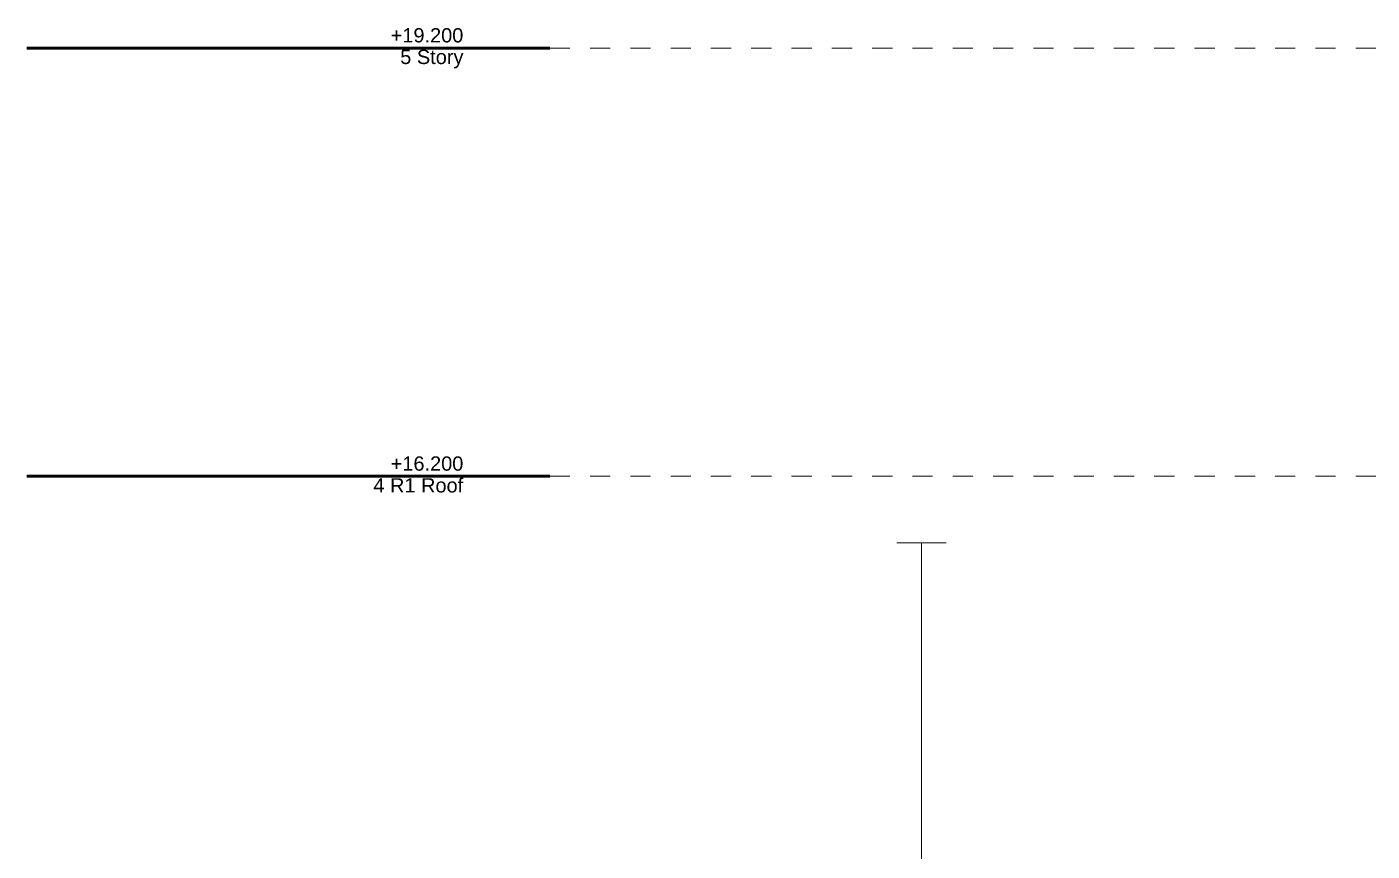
# Model space of a CAD drawing. Header units: millimetres. Extents: x -48147 to 1392261, y -496296 to 18123.
# Drawn here: x 1350092 to 1359513, y -478221 to -472447 of the extents above; entities that cross this region are included whole.
import ezdxf

# ---------------------------------------------------------------- set-up
doc = ezdxf.new("R2010")
doc.units = ezdxf.units.MM
doc.header["$MEASUREMENT"] = 0
doc.linetypes.add('Dashed', pattern=[2822.222233, 1411.111116, -1411.111116])
doc.linetypes.add('Wipeout_Contour', pattern=[1000, 0, -1000])
doc.layers.add('0_Pen_No__105', color=7, linetype='Continuous', lineweight=15, true_color=0xa6a6a6)
doc.layers.add('0_Pen_No__25', color=7, linetype='Continuous', lineweight=50, true_color=0x2a2a2a)
doc.layers.add('0_Pen_No__6', color=7, linetype='Continuous', lineweight=35)
doc.layers.add('New_A-20-M_Roof_Pen_No__89', color=8, linetype='Continuous', lineweight=20)
doc.layers.add('New_A-20-M_Roof', color=7, linetype='Continuous')
doc.styles.add('GENERATED_STYLE_1', font='')
doc.styles.get('GENERATED_STYLE_1').set_extended_font_data('Swis721 BT')

# ---------------------------------------------------------------- blocks, each defined once
blk = doc.blocks.new('Section Elem_82_1', base_point=(1317838.7, -491795.5))
at = {"color": 254, "linetype": 'Wipeout_Contour', "lineweight": 0, "ltscale": 5752559.08179092}
blk.add_wipeout([(1356357.8, -476060.7), (1356357.8, -479560.7), (1356530.1, -479560.7), (1356530.1, -476060.7)], dxfattribs=at).dxf.layer = 'New_A-20-M_Roof'
at = {"color": 254, "linetype": 'Wipeout_Contour', "lineweight": 0, "ltscale": 5751908.856400769}
blk.add_wipeout([(1356185.4, -476060.7), (1356185.4, -479560.7), (1356357.8, -479560.7), (1356357.8, -476060.7)], dxfattribs=at).dxf.layer = 'New_A-20-M_Roof'
at = {"layer": 'New_A-20-M_Roof_Pen_No__89', "linetype": 'Continuous'}
for p, q in [((1356357.8, -476060.7), (1356185.4, -476060.7)), ((1356530.1, -476060.7), (1356357.8, -476060.7)), ((1356357.8, -476060.7), (1356357.8, -479560.7)), ((1356357.8, -479560.7), (1356185.4, -479560.7)), ((1356530.1, -479560.7), (1356357.8, -479560.7))]:
    blk.add_line(p, q, dxfattribs=at)
blk = doc.blocks.new('S-21 Building Section_STORY_MARKER', base_point=(1317838.7, -491795.5))
at = {"layer": '0_Pen_No__105', "linetype": 'Dashed', "ltscale": 0.1}
for p, q in [((1353754.3, -472595.5), (1380114.6, -472595.5)), ((1353754.3, -475595.5), (1380114.6, -475595.5))]:
    blk.add_line(p, q, dxfattribs=at)
at = {"layer": '0_Pen_No__25', "linetype": 'Continuous'}
for p, q in [((1353754.3, -472595.5), (1353654.3, -472595.5)), ((1353754.3, -475595.5), (1353654.3, -475595.5))]:
    blk.add_line(p, q, dxfattribs=at)
at = {"color": 254, "linetype": 'Wipeout_Contour', "lineweight": 0, "ltscale": 5728208.208969176}
blk.add_wipeout([(1350092.3, -472447.3), (1350092.3, -472743.8), (1353554.3, -472743.8), (1353554.3, -472447.3)], dxfattribs=at)
at = {"color": 254, "linetype": 'Wipeout_Contour', "lineweight": 0, "ltscale": 5732179.560488792}
blk.add_wipeout([(1350092.3, -475447.3), (1350092.3, -475743.8), (1353554.3, -475743.8), (1353554.3, -475447.3)], dxfattribs=at)
at = {"layer": '0_Pen_No__25', "linetype": 'Continuous'}
for p, q in [((1350092.3, -472595.5), (1353154.3, -472595.5)), ((1353354.3, -472595.5), (1353154.3, -472595.5)), ((1353354.3, -472595.5), (1353554.3, -472595.5)), ((1353654.3, -472595.5), (1353554.3, -472595.5)), ((1350092.3, -475595.5), (1353154.3, -475595.5)), ((1353354.3, -475595.5), (1353154.3, -475595.5)), ((1353354.3, -475595.5), (1353554.3, -475595.5)), ((1353654.3, -475595.5), (1353554.3, -475595.5))]:
    blk.add_line(p, q, dxfattribs=at)
at = {"layer": '0_Pen_No__6', "char_height": 100, "attachment_point": 1, "style": 'GENERATED_STYLE_1'}
for s, insert in [('\\A1;{\\fSwis721 BT|b0|i0|c0|p34;+19.200}', (1352640, -472456.1)), ('\\A1;{\\fSwis721 BT|b0|i0|c0|p34;5 Story}', (1352707, -472607.6)), ('\\A1;{\\fSwis721 BT|b0|i0|c0|p34;+16.200}', (1352640, -475456.1)), ('\\A1;{\\fSwis721 BT|b0|i0|c0|p34;4 R1 Roof}', (1352518.7, -475608.7))]:
    blk.add_mtext(s, dxfattribs=dict(at, insert=insert))

msp = doc.modelspace()

# ---------------------------------------------------------------- block references
at = {"layer": 'New_A-20-M_Roof'}
msp.add_blockref('Section Elem_82_1', (1317838.7, -491795.5), dxfattribs=at)

# ---------------------------------------------------------------- next in the draw order: block references
at = {"linetype": 'Continuous', "lineweight": 0}
msp.add_blockref('S-21 Building Section_STORY_MARKER', (1317838.7, -491795.5), dxfattribs=at)

doc.saveas('drawing.dxf')
